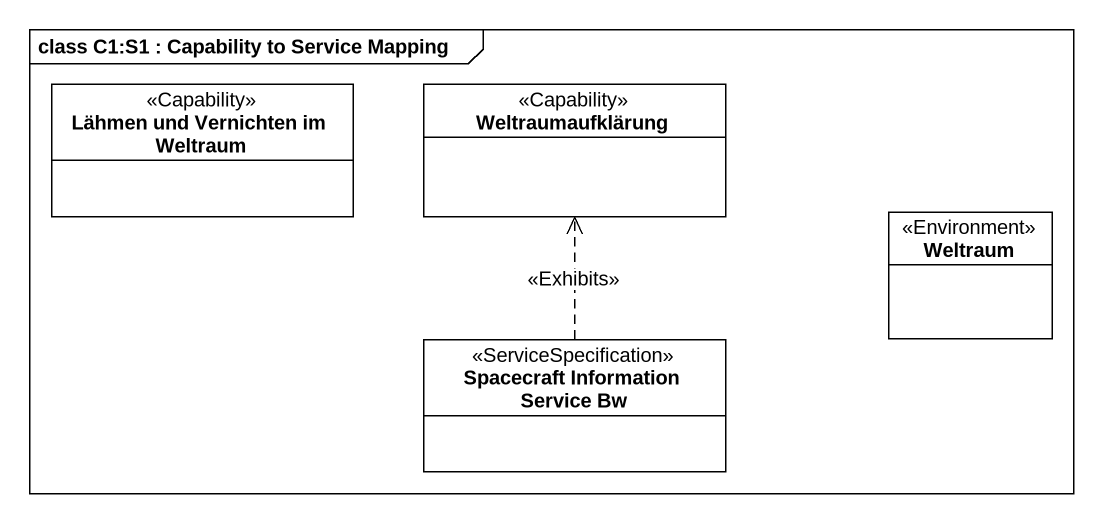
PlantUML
@startuml
mainframe class C1:S1 : Capability to Service Mapping
hide circle
hide empty members
class "Lähmen und Vernichten im Weltraum" as Lähmen_und_Vernichten_im <<Capability>>
class Weltraumaufklärung <<Capability>>
class Weltraum <<Environment>>
class "Spacecraft Information Service Bw" as Spacecraft_Information <<ServiceSpecification>>
Spacecraft_Information .up.> Weltraumaufklärung : <<Exhibits>>
@enduml
